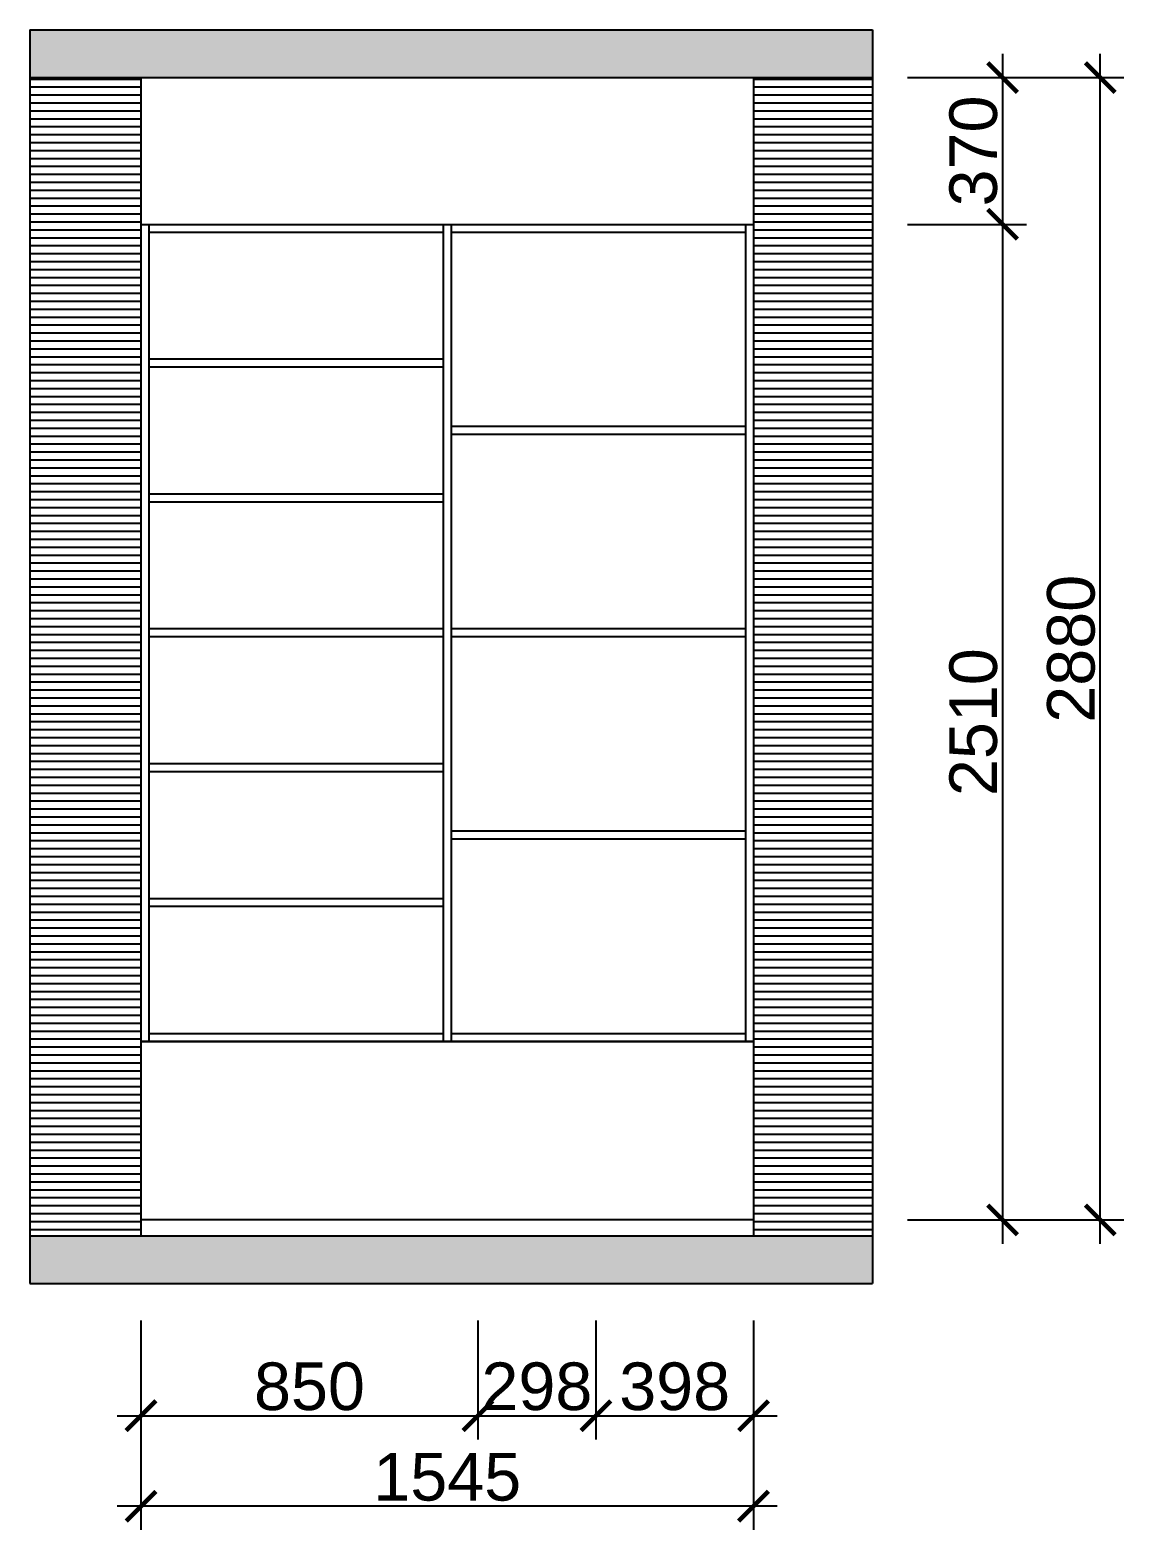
# Model space of a CAD drawing. Header units: millimetres. Extents: x 84840 to 206424, y -288515 to -124389.
# Drawn here: x 125137 to 127897, y -283985 to -280203 of the extents above; entities that cross this region are included whole.
import ezdxf

# ---------------------------------------------------------------- set-up
doc = ezdxf.new("R2010")
doc.units = ezdxf.units.MM
doc.header["$PDMODE"] = 3
doc.layers.add('HAT【填充】', color=250, linetype='Continuous')
doc.styles.add('Arial', font='arial.ttf')
doc.dimstyles.new('1比60', dxfattribs={"dimscale": 60, "dimtxt": 2, "dimasz": 1.25, "dimexe": 1, "dimexo": 1, "dimgap": 0.2, "dimtad": 1, "dimdec": 0, "dimrnd": 0.005, "dimzin": 0, "dimdsep": 46, "dimtxsty": 'Arial', "dimblk": 'ARCHTICK', "dimcen": 0.125, "dimdle": 1, "dimclrd": 44, "dimclre": 44, "dimclrt": 50, "dimadec": 0, "dimazin": 0, "dimtfac": 1, "dimtdec": 0, "dimtix": 1, "dimtmove": 2, "dimatfit": 3, "dimldrblk": 'DOT', "dimfxl": 4, "dimfxlon": 1, "dimtvp": 1, "dimtolj": 1, "dimtzin": 0, "dimarcsym": 0})

# ---------------------------------------------------------------- blocks, each defined once
blk = doc.blocks.new('_ArchTick')
at = {"color": 0, "linetype": 'ByBlock', "const_width": 0.15}
blk.add_lwpolyline([(-0.5, -0.5), (0.5, 0.5)], dxfattribs=at)
blk = doc.blocks.new('*D458')
at = {"color": 44, "lineweight": -2}
for p, q in [((127590.2, -280263.3), (127590.2, -280753.3)), ((127350.2, -280323.3), (127650.2, -280323.3)), ((127350.2, -280693.3), (127650.2, -280693.3))]:
    blk.add_line(p, q, dxfattribs=at)
at = {"layer": 'Defpoints', "color": 0}
for p in [(127022, -280323.3), (127262, -280693.3), (127590.2, -280693.3)]:
    blk.add_point(p, dxfattribs=at)
at = {"color": 44, "lineweight": -2, "xscale": 75, "yscale": 75, "zscale": 75}
for p, rotation in [((127590.2, -280323.3), 90), ((127590.2, -280693.3), 270)]:
    blk.add_blockref('_ArchTick', p, dxfattribs=dict(at, rotation=rotation))
at = {"color": 50, "insert": (127516.9, -280508.3), "char_height": 120, "attachment_point": 5, "rotation": 90, "style": 'Arial'}
blk.add_mtext('\\A1;370', dxfattribs=at)
blk = doc.blocks.new('_Dot')
at = {"color": 0, "linetype": 'ByBlock', "lineweight": -2}
blk.add_line((-0.5, 0), (-1, 0), dxfattribs=at)
at = {"color": 0, "linetype": 'ByBlock', "const_width": 0.5}
blk.add_lwpolyline([(-0.25, 0, 1), (0.25, 0, 1)], format="xyb", close=True, dxfattribs=at)
blk = doc.blocks.new('*D459')
at = {"color": 44, "lineweight": -2}
for p, q in [((127590.2, -280633.3), (127590.2, -283263.3)), ((127350.2, -280693.3), (127650.2, -280693.3)), ((127350.2, -283203.3), (127650.2, -283203.3))]:
    blk.add_line(p, q, dxfattribs=at)
at = {"layer": 'Defpoints', "color": 0}
for p in [(127262, -280693.3), (127022, -283203.3), (127590.2, -283203.3)]:
    blk.add_point(p, dxfattribs=at)
at = {"color": 44, "lineweight": -2, "xscale": 75, "yscale": 75, "zscale": 75}
for p, rotation in [((127590.2, -280693.3), 90), ((127590.2, -283203.3), 270)]:
    blk.add_blockref('_ArchTick', p, dxfattribs=dict(at, rotation=rotation))
at = {"color": 50, "insert": (127516.9, -281948.3), "char_height": 120, "attachment_point": 5, "rotation": 90, "style": 'Arial'}
blk.add_mtext('\\A1;2510', dxfattribs=at)
blk = doc.blocks.new('*D460')
at = {"color": 44, "lineweight": -2}
for p, q in [((127836.5, -283263.3), (127836.5, -280263.3)), ((127650.2, -280323.3), (127896.5, -280323.3)), ((127650.2, -283203.3), (127896.5, -283203.3))]:
    blk.add_line(p, q, dxfattribs=at)
at = {"layer": 'Defpoints', "color": 0}
for p in [(127590.2, -280323.3), (127836.5, -280323.3), (127590.2, -283203.3)]:
    blk.add_point(p, dxfattribs=at)
at = {"color": 44, "lineweight": -2, "xscale": 75, "yscale": 75, "zscale": 75}
for p, rotation in [((127836.5, -280323.3), 90), ((127836.5, -283203.3), 270)]:
    blk.add_blockref('_ArchTick', p, dxfattribs=dict(at, rotation=rotation))
at = {"color": 50, "insert": (127763.3, -281763.3), "char_height": 120, "attachment_point": 5, "rotation": 90, "style": 'Arial'}
blk.add_mtext('\\A1;2880', dxfattribs=at)
blk = doc.blocks.new('*D461')
at = {"color": 44, "lineweight": -2}
for p, q in [((125417, -283456.7), (125417, -283756.7)), ((126266.8, -283456.7), (126266.8, -283756.7)), ((125357, -283696.7), (126326.8, -283696.7))]:
    blk.add_line(p, q, dxfattribs=at)
at = {"layer": 'Defpoints', "color": 0}
for p in [(125417, -283203.3), (126266.8, -283203.3), (126266.8, -283696.7)]:
    blk.add_point(p, dxfattribs=at)
at = {"color": 44, "lineweight": -2, "xscale": 75, "yscale": 75, "zscale": 75, "rotation": 180}
blk.add_blockref('_ArchTick', (125417, -283696.7), dxfattribs=at)
at = {"color": 44, "lineweight": -2, "xscale": 75, "yscale": 75, "zscale": 75}
blk.add_blockref('_ArchTick', (126266.8, -283696.7), dxfattribs=at)
at = {"color": 50, "insert": (125841.9, -283623.4), "char_height": 120, "attachment_point": 5, "style": 'Arial'}
blk.add_mtext('\\A1;850', dxfattribs=at)
blk = doc.blocks.new('*D462')
at = {"color": 44, "lineweight": -2}
for p, q in [((126266.8, -283456.7), (126266.8, -283756.7)), ((126564.4, -283456.7), (126564.4, -283756.7)), ((126206.8, -283696.7), (126624.4, -283696.7))]:
    blk.add_line(p, q, dxfattribs=at)
at = {"layer": 'Defpoints', "color": 0}
for p in [(126564.4, -283143.3), (126266.8, -283203.3), (126564.4, -283696.7)]:
    blk.add_point(p, dxfattribs=at)
at = {"color": 44, "lineweight": -2, "xscale": 75, "yscale": 75, "zscale": 75, "rotation": 180}
blk.add_blockref('_ArchTick', (126266.8, -283696.7), dxfattribs=at)
at = {"color": 44, "lineweight": -2, "xscale": 75, "yscale": 75, "zscale": 75}
blk.add_blockref('_ArchTick', (126564.4, -283696.7), dxfattribs=at)
at = {"color": 50, "insert": (126415.6, -283623.4), "char_height": 120, "attachment_point": 5, "style": 'Arial'}
blk.add_mtext('\\A1;298', dxfattribs=at)
blk = doc.blocks.new('*D463')
at = {"color": 44, "lineweight": -2}
for p, q in [((126564.4, -283456.7), (126564.4, -283756.7)), ((126962, -283456.7), (126962, -283756.7)), ((126504.4, -283696.7), (127022, -283696.7))]:
    blk.add_line(p, q, dxfattribs=at)
at = {"layer": 'Defpoints', "color": 0}
for p in [(126564.4, -283143.3), (126962, -283143.3), (126962, -283696.7)]:
    blk.add_point(p, dxfattribs=at)
at = {"color": 44, "lineweight": -2, "xscale": 75, "yscale": 75, "zscale": 75, "rotation": 180}
blk.add_blockref('_ArchTick', (126564.4, -283696.7), dxfattribs=at)
at = {"color": 44, "lineweight": -2, "xscale": 75, "yscale": 75, "zscale": 75}
blk.add_blockref('_ArchTick', (126962, -283696.7), dxfattribs=at)
at = {"color": 50, "insert": (126763.2, -283623.4), "char_height": 120, "attachment_point": 5, "style": 'Arial'}
blk.add_mtext('\\A1;398', dxfattribs=at)
blk = doc.blocks.new('*D464')
at = {"color": 44, "lineweight": -2}
for p, q in [((125417, -283756.7), (125417, -283984.9)), ((126962, -283756.7), (126962, -283984.9)), ((127022, -283924.9), (125357, -283924.9))]:
    blk.add_line(p, q, dxfattribs=at)
at = {"layer": 'Defpoints', "color": 0}
for p in [(125417, -283696.7), (126962, -283696.7), (125417, -283924.9)]:
    blk.add_point(p, dxfattribs=at)
at = {"color": 44, "lineweight": -2, "xscale": 75, "yscale": 75, "zscale": 75, "rotation": 180}
blk.add_blockref('_ArchTick', (125417, -283924.9), dxfattribs=at)
at = {"color": 44, "lineweight": -2, "xscale": 75, "yscale": 75, "zscale": 75}
blk.add_blockref('_ArchTick', (126962, -283924.9), dxfattribs=at)
at = {"color": 50, "insert": (126189.5, -283851.6), "char_height": 120, "attachment_point": 5, "style": 'Arial'}
blk.add_mtext('\\A1;1545', dxfattribs=at)

msp = doc.modelspace()

# ---------------------------------------------------------------- hatches: boundary and pattern name
h = msp.add_hatch(color=8)
h.paths.add_polyline_path([(127262, -280203.3), (125137, -280203.3), (125137, -280323.3), (127262, -280323.3)])
h.paths.add_polyline_path([(127262, -283243.3), (125137, -283243.3), (125137, -283363.3), (127262, -283363.3)])
at = {"layer": 'HAT【填充】'}
h = msp.add_hatch(dxfattribs=at)
h.set_pattern_fill('_USER', color=256, scale=20, style=0, pattern_type=0)
h.set_pattern_definition([(0, (-10116.766, 7173.013), (0, 20), [])])
h.paths.add_polyline_path([(126962, -283243.3), (127262, -283243.3), (127262, -280323.3), (126962, -280323.3)])
h.paths.add_polyline_path([(125417, -280323.3), (125137, -280323.3), (125137, -283243.3), (125417, -283243.3)])

# ---------------------------------------------------------------- linework, layer by layer
for p, q in [((125137, -280203.3), (127262, -280203.3)), ((125137, -280203.3), (125137, -283363.3)), ((127262, -280203.3), (127262, -283363.3)), ((125137, -280323.3), (127262, -280323.3)), ((125417, -280323.3), (125417, -283243.3)), ((126962, -280323.3), (126962, -283243.3)), ((125137, -283243.3), (127262, -283243.3)), ((125417, -283243.3), (126962, -283243.3)), ((125137, -283363.3), (127262, -283363.3))]:
    msp.add_line(p, q)
at = {"color": 4}
for p, q in [((125417, -280693.3), (126962, -280693.3)), ((125437, -280693.3), (125437, -282753.3)), ((126179.5, -280693.3), (126179.5, -282753.3)), ((126199.5, -280693.3), (126199.5, -282753.3)), ((126942, -280693.3), (126942, -282753.3)), ((125437, -280713.3), (126179.5, -280713.3)), ((126199.5, -280713.3), (126942, -280713.3)), ((125437, -282733.3), (126179.5, -282733.3)), ((126199.5, -282733.3), (126942, -282733.3)), ((126962, -282753.3), (125417, -282753.3)), ((125417, -282753.3), (126962, -282753.3))]:
    msp.add_line(p, q, dxfattribs=at)
at = {"color": 3}
for p, q in [((126179.5, -281033.3), (125437, -281033.3)), ((126179.5, -281053.3), (125437, -281053.3)), ((126942, -281203.3), (126199.5, -281203.3)), ((126942, -281223.3), (126199.5, -281223.3)), ((126179.5, -281373.3), (125437, -281373.3)), ((126179.5, -281393.3), (125437, -281393.3)), ((126179.5, -281713.3), (125437, -281713.3)), ((126942, -281713.3), (126199.5, -281713.3)), ((126179.5, -281733.3), (125437, -281733.3)), ((126942, -281733.3), (126199.5, -281733.3)), ((126179.5, -282053.3), (125437, -282053.3)), ((126179.5, -282073.3), (125437, -282073.3)), ((126942, -282223.3), (126199.5, -282223.3)), ((126942, -282243.3), (126199.5, -282243.3)), ((126179.5, -282393.3), (125437, -282393.3)), ((126179.5, -282413.3), (125437, -282413.3))]:
    msp.add_line(p, q, dxfattribs=at)
at = {"color": 250}
msp.add_line((126962, -283203.3), (125417, -283203.3), dxfattribs=at)

# ---------------------------------------------------------------- dimensions: what is measured, and where the dimension line sits
at = {"color": 4}
for base, p1, p2, picture, middle in [((127590.2, -280693.3), (127022, -280323.3), (127262, -280693.3), '*D458', (127516.9, -280508.3)), ((127836.5, -280323.3), (127590.2, -283203.3), (127590.2, -280323.3), '*D460', (127763.3, -281763.3)), ((127590.2, -283203.3), (127262, -280693.3), (127022, -283203.3), '*D459', (127516.9, -281948.3))]:
    dim = msp.add_linear_dim(base=base, p1=p1, p2=p2, angle=90, dimstyle='1比60', override={"dimzin": 8}, dxfattribs=at)
    dim.commit()
    dim.dimension.update_dxf_attribs({"geometry": picture, "text_midpoint": middle})
for base, p1, p2, picture, middle in [((126564.4, -283696.7), (126266.8, -283203.3), (126564.4, -283143.3), '*D462', (126415.6, -283623.4)), ((126962, -283696.7), (126564.4, -283143.3), (126962, -283143.3), '*D463', (126763.2, -283623.4)), ((126266.8, -283696.7), (125417, -283203.3), (126266.8, -283203.3), '*D461', (125841.9, -283623.4)), ((125417, -283924.9), (126962, -283696.7), (125417, -283696.7), '*D464', (126189.5, -283851.6))]:
    dim = msp.add_linear_dim(base=base, p1=p1, p2=p2, dimstyle='1比60', dxfattribs=at)
    dim.commit()
    dim.dimension.update_dxf_attribs({"geometry": picture, "text_midpoint": middle})

doc.saveas('drawing.dxf')
